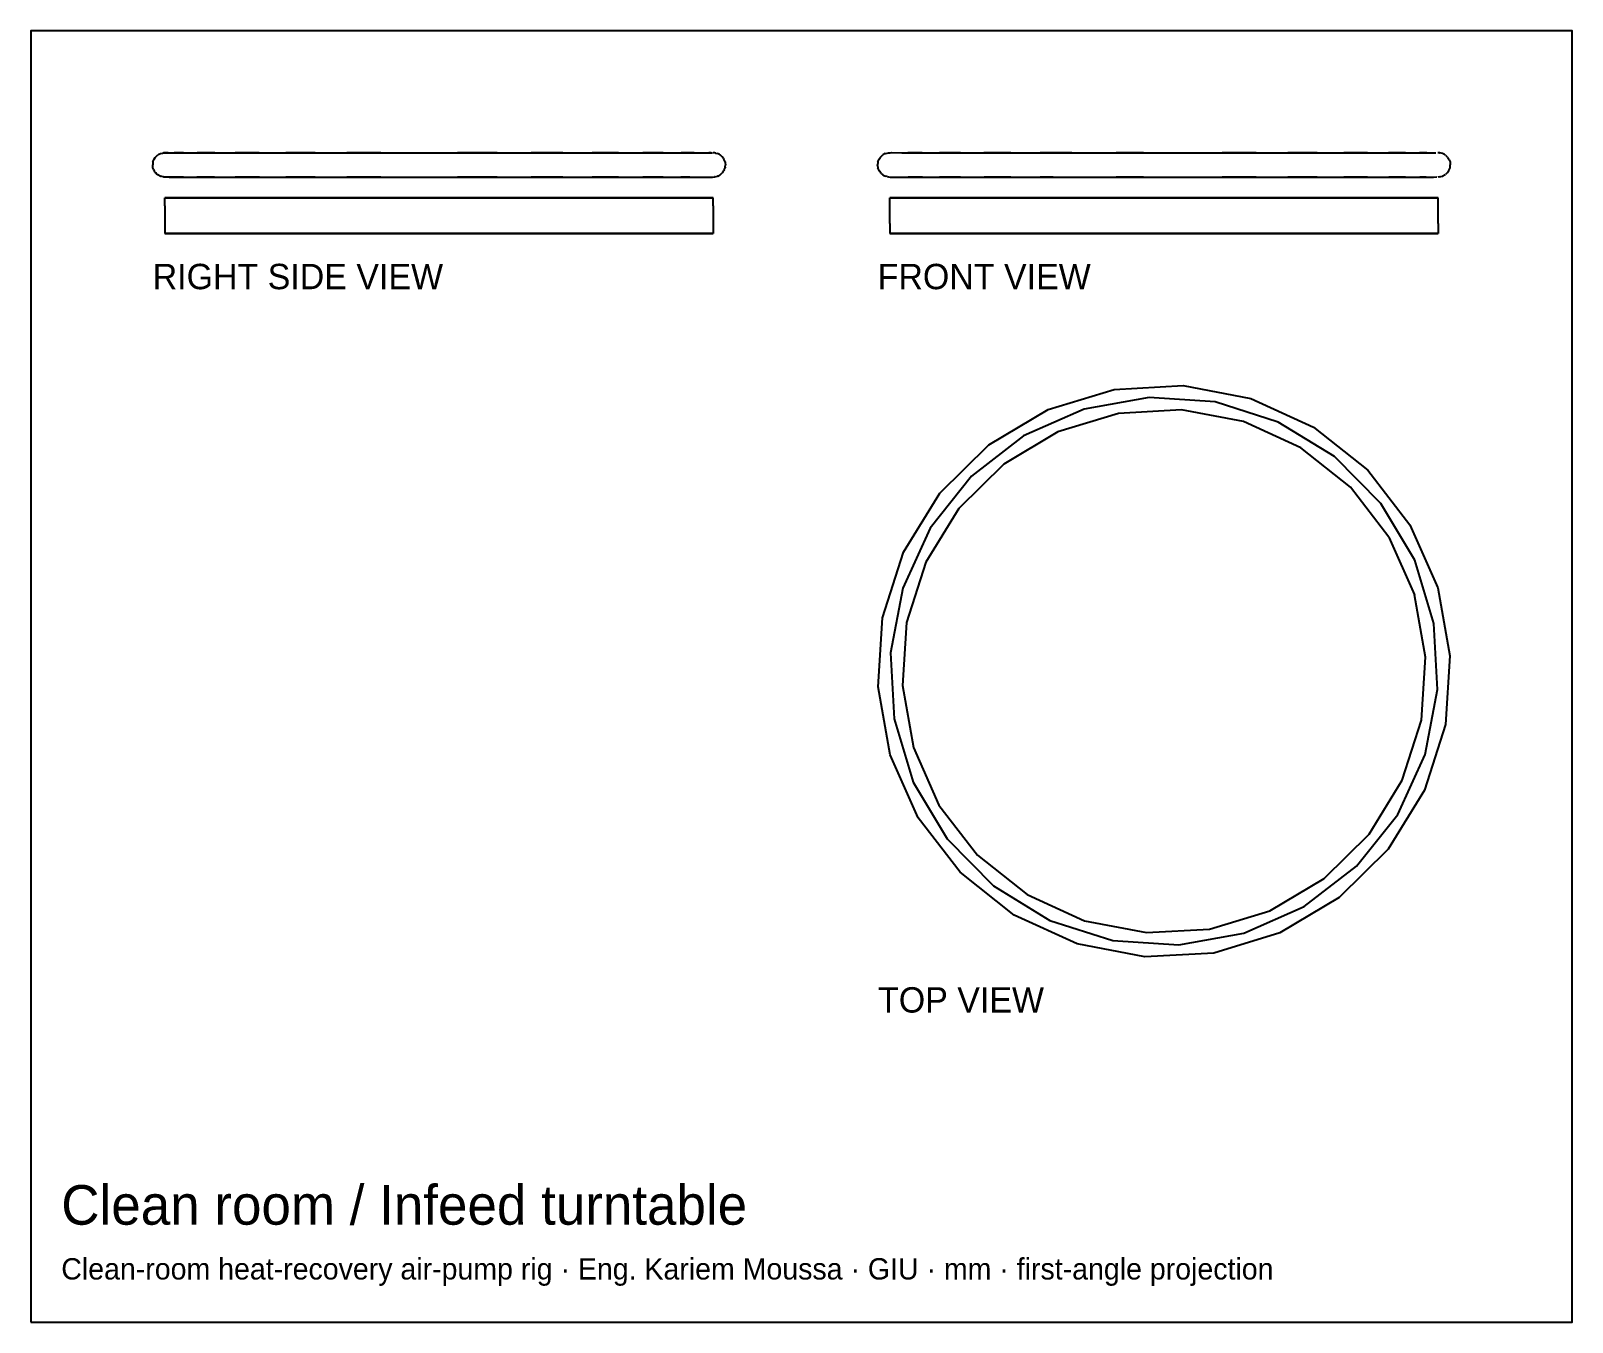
# Model space of a CAD drawing. Header units: millimetres. Extents: x 193 to 345, y 2 to 129.
import ezdxf

# ---------------------------------------------------------------- set-up
doc = ezdxf.new("R2010")
doc.units = ezdxf.units.MM
for name, color, linetype in [('BORDER', 7, 'Continuous'), ('HIDDEN', 8, 'Continuous'), ('TEXT', 5, 'Continuous'), ('VISIBLE', 7, 'Continuous')]:
    doc.layers.add(name, color=color, linetype=linetype)

msp = doc.modelspace()

# ---------------------------------------------------------------- linework, layer by layer
at = {"layer": 'BORDER'}
msp.add_lwpolyline([(193.4, 1.98), (345.2, 1.98), (345.2, 129.21), (193.4, 129.21)], close=True, dxfattribs=at)
at = {"layer": 'HIDDEN'}
for points in [[(207.07, 112.75), (206.6, 112.75)], [(209.05, 112.75), (207.07, 112.75)], [(212.45, 112.75), (209.05, 112.75)], [(217.08, 112.75), (212.45, 112.75)], [(222.67, 112.75), (217.08, 112.75)], [(228.9, 112.75), (222.67, 112.75)], [(235.4, 112.75), (228.9, 112.75)], [(241.79, 112.75), (235.4, 112.75)], [(247.71, 112.75), (241.79, 112.75)], [(252.81, 112.75), (247.71, 112.75)], [(256.79, 112.75), (252.81, 112.75)], [(259.43, 112.75), (256.79, 112.75)], [(260.56, 112.75), (259.43, 112.75)], [(260.6, 112.75), (260.56, 112.75)], [(278.06, 112.75), (278, 112.75)], [(279.27, 112.75), (278.06, 112.75)], [(281.98, 112.75), (279.27, 112.75)], [(286.03, 112.75), (281.98, 112.75)], [(291.18, 112.75), (286.03, 112.75)], [(297.13, 112.75), (291.18, 112.75)], [(303.54, 112.75), (297.13, 112.75)], [(310.03, 112.75), (303.54, 112.75)], [(316.23, 112.75), (310.03, 112.75)], [(321.78, 112.75), (316.23, 112.75)], [(326.36, 112.75), (321.78, 112.75)], [(329.69, 112.75), (326.36, 112.75)], [(331.59, 112.75), (329.69, 112.75)], [(332, 112.75), (331.59, 112.75)], [(207.07, 109.25), (206.6, 109.25)], [(209.05, 109.25), (207.07, 109.25)], [(212.45, 109.25), (209.05, 109.25)], [(217.08, 109.25), (212.45, 109.25)], [(222.67, 109.25), (217.08, 109.25)], [(228.9, 109.25), (222.67, 109.25)], [(235.4, 109.25), (228.9, 109.25)], [(241.79, 109.25), (235.4, 109.25)], [(247.71, 109.25), (241.79, 109.25)], [(252.81, 109.25), (247.71, 109.25)], [(256.79, 109.25), (252.81, 109.25)], [(259.43, 109.25), (256.79, 109.25)], [(260.56, 109.25), (259.43, 109.25)], [(260.6, 109.25), (260.56, 109.25)], [(278.06, 109.25), (278, 109.25)], [(279.27, 109.25), (278.06, 109.25)], [(281.98, 109.25), (279.27, 109.25)], [(286.03, 109.25), (281.98, 109.25)], [(291.18, 109.25), (286.03, 109.25)], [(297.13, 109.25), (291.18, 109.25)], [(303.54, 109.25), (297.13, 109.25)], [(310.03, 109.25), (303.54, 109.25)], [(316.23, 109.25), (310.03, 109.25)], [(321.78, 109.25), (316.23, 109.25)], [(326.36, 109.25), (321.78, 109.25)], [(329.69, 109.25), (326.36, 109.25)], [(331.59, 109.25), (329.69, 109.25)], [(332, 109.25), (331.59, 109.25)], [(303.54, 93.07), (297.13, 91.94)], [(303.54, 93.07), (297.13, 91.94)], [(310.03, 92.64), (303.54, 93.07)], [(310.03, 92.64), (303.54, 93.07)], [(316.23, 90.66), (310.03, 92.64)], [(316.23, 90.66), (310.03, 92.64)], [(297.13, 91.94), (291.18, 89.31)], [(297.13, 91.94), (291.18, 89.31)], [(321.78, 87.26), (316.23, 90.66)], [(321.78, 87.26), (316.23, 90.66)], [(291.18, 89.31), (286.03, 85.32)], [(291.18, 89.31), (286.03, 85.32)], [(326.36, 82.63), (321.78, 87.26)], [(326.36, 82.63), (321.78, 87.26)], [(286.03, 85.32), (281.98, 80.22)], [(286.03, 85.32), (281.98, 80.22)], [(329.69, 77.04), (326.36, 82.63)], [(329.69, 77.04), (326.36, 82.63)], [(281.98, 80.22), (279.27, 74.31)], [(281.98, 80.22), (279.27, 74.31)], [(331.59, 70.81), (329.69, 77.04)], [(331.59, 70.81), (329.69, 77.04)], [(279.27, 74.31), (278.06, 67.91)], [(279.27, 74.31), (278.06, 67.91)], [(331.94, 64.31), (331.59, 70.81)], [(331.94, 64.31), (331.59, 70.81)], [(278.06, 67.91), (278.41, 61.41)], [(278.06, 67.91), (278.41, 61.41)], [(330.73, 57.92), (331.94, 64.31)], [(330.73, 57.92), (331.94, 64.31)], [(278.41, 61.41), (280.31, 55.19)], [(278.41, 61.41), (280.31, 55.19)], [(328.02, 52), (330.73, 57.92)], [(328.02, 52), (330.73, 57.92)], [(280.31, 55.19), (283.64, 49.59)], [(280.31, 55.19), (283.64, 49.59)], [(323.97, 46.9), (328.02, 52)], [(323.97, 46.9), (328.02, 52)], [(283.64, 49.59), (288.22, 44.96)], [(283.64, 49.59), (288.22, 44.96)], [(318.82, 42.92), (323.97, 46.9)], [(318.82, 42.92), (323.97, 46.9)], [(288.22, 44.96), (293.77, 41.56)], [(288.22, 44.96), (293.77, 41.56)], [(312.87, 40.29), (318.82, 42.92)], [(312.87, 40.29), (318.82, 42.92)], [(293.77, 41.56), (299.97, 39.59)], [(293.77, 41.56), (299.97, 39.59)], [(299.97, 39.59), (306.46, 39.15)], [(299.97, 39.59), (306.46, 39.15)], [(306.46, 39.15), (312.87, 40.29)], [(306.46, 39.15), (312.87, 40.29)]]:
    msp.add_lwpolyline(points, dxfattribs=at)
at = {"layer": 'VISIBLE'}
for points in [[(205.7, 116.8), (205.87, 116.95)], [(205.87, 116.95), (205.92, 116.99)], [(206.02, 117.05), (205.92, 116.99)], [(206.02, 117.05), (206.17, 117.12)], [(206.17, 117.12), (206.37, 117.17)], [(206.37, 117.17), (206.46, 117.19)], [(206.66, 117.2), (206.46, 117.19)], [(206.46, 117.19), (206.87, 117.19)], [(206.86, 117.2), (206.66, 117.2)], [(206.74, 117.19), (207.01, 117.2)], [(206.91, 117.2), (206.86, 117.2)], [(207.01, 117.2), (207.37, 117.2)], [(207.37, 117.2), (208.91, 117.2)], [(207.87, 117.2), (207.52, 117.2)], [(208.43, 117.2), (207.87, 117.2)], [(208.91, 117.2), (210.1, 117.2)], [(210.58, 117.2), (209.77, 117.2)], [(210.1, 117.2), (212.24, 117.2)], [(211.52, 117.2), (210.58, 117.2)], [(212.24, 117.2), (214.1, 117.2)], [(214.63, 117.2), (213.53, 117.2)], [(214.1, 117.2), (216.82, 117.2)], [(215.9, 117.2), (214.63, 117.2)], [(216.82, 117.2), (219.28, 117.2)], [(219.78, 117.2), (218.51, 117.2)], [(219.28, 117.2), (222.37, 117.2)], [(221.41, 117.2), (219.78, 117.2)], [(222.37, 117.2), (225.28, 117.2)], [(225.73, 117.2), (224.51, 117.2)], [(225.28, 117.2), (228.57, 117.2)], [(227.87, 117.2), (225.73, 117.2)], [(228.57, 117.2), (231.78, 117.2)], [(231.78, 117.2), (235.06, 117.2)], [(235.06, 117.2), (238.37, 117.2)], [(238.63, 117.2), (235.42, 117.2)], [(238.37, 117.2), (241.47, 117.2)], [(239.33, 117.2), (238.63, 117.2)], [(241.47, 117.2), (244.69, 117.2)], [(244.83, 117.2), (242.69, 117.2)], [(244.69, 117.2), (247.42, 117.2)], [(245.79, 117.2), (244.83, 117.2)], [(247.42, 117.2), (250.37, 117.2)], [(250.38, 117.2), (248.69, 117.2)], [(250.37, 117.2), (252.57, 117.2)], [(251.29, 117.2), (250.38, 117.2)], [(252.57, 117.2), (255.04, 117.2)], [(254.96, 117.2), (253.67, 117.2)], [(255.69, 117.2), (254.96, 117.2)], [(255.04, 117.2), (256.62, 117.2)], [(256.62, 117.2), (258.46, 117.2)], [(258.29, 117.2), (257.44, 117.2)], [(258.73, 117.2), (258.29, 117.2)], [(258.46, 117.2), (259.33, 117.2)], [(259.33, 117.2), (260.53, 117.2)], [(259.76, 117.2), (260.19, 117.2)], [(260.39, 117.2), (260.19, 117.2)], [(260.53, 117.2), (260.54, 117.2)], [(260.74, 117.19), (260.59, 117.19)], [(260.83, 117.17), (260.74, 117.19)], [(260.83, 117.17), (261.03, 117.12)], [(261.18, 117.05), (261.03, 117.12)], [(261.28, 116.99), (261.18, 117.05)], [(261.43, 116.87), (261.28, 116.99)], [(277.1, 116.8), (277.28, 116.96)], [(277.28, 116.96), (277.32, 116.99)], [(277.54, 117.11), (277.32, 116.99)], [(277.54, 117.11), (277.57, 117.12)], [(277.57, 117.12), (277.75, 117.16)], [(277.75, 117.16), (277.86, 117.19)], [(277.86, 117.19), (278.04, 117.2)], [(278.04, 117.2), (278.21, 117.21)], [(278.21, 117.21), (279.17, 117.2)], [(279.17, 117.2), (279.92, 117.2)], [(280.45, 117.2), (279.78, 117.2)], [(279.92, 117.2), (281.81, 117.2)], [(281.2, 117.2), (280.45, 117.2)], [(281.81, 117.2), (283.31, 117.2)], [(283.85, 117.2), (282.88, 117.2)], [(283.31, 117.2), (285.79, 117.2)], [(284.95, 117.2), (283.85, 117.2)], [(285.79, 117.2), (287.96, 117.2)], [(288.48, 117.2), (287.27, 117.2)], [(287.96, 117.2), (290.89, 117.2)], [(289.93, 117.2), (288.48, 117.2)], [(290.89, 117.2), (293.6, 117.2)], [(294.07, 117.2), (292.79, 117.2)], [(293.6, 117.2), (296.81, 117.2)], [(295.92, 117.2), (294.07, 117.2)], [(296.81, 117.2), (299.89, 117.2)], [(299.28, 117.2), (300.3, 117.2)], [(299.89, 117.2), (303.2, 117.2)], [(302.98, 117.2), (300.3, 117.2)], [(303.2, 117.2), (306.48, 117.2)], [(306.48, 117.2), (309.7, 117.2)], [(309.7, 117.2), (312.99, 117.2)], [(313.19, 117.2), (310.72, 117.2)], [(312.99, 117.2), (315.93, 117.2)], [(314.08, 117.2), (313.19, 117.2)], [(315.93, 117.2), (319.03, 117.2)], [(319.11, 117.2), (317.21, 117.2)], [(319.03, 117.2), (321.52, 117.2)], [(320.07, 117.2), (319.11, 117.2)], [(321.52, 117.2), (324.24, 117.2)], [(324.21, 117.2), (322.72, 117.2)], [(325.04, 117.2), (324.21, 117.2)], [(324.24, 117.2), (326.15, 117.2)], [(326.15, 117.2), (328.32, 117.2)], [(328.19, 117.2), (327.11, 117.2)], [(328.78, 117.2), (328.19, 117.2)], [(328.32, 117.2), (329.55, 117.2)], [(329.55, 117.2), (331.02, 117.2)], [(330.83, 117.2), (330.16, 117.2)], [(330.88, 117.2), (330.83, 117.2)], [(331.02, 117.2), (331.53, 117.2)], [(331.53, 117.2), (331.78, 117.19)], [(332.14, 117.19), (331.96, 117.2)], [(332.14, 117.19), (332.16, 117.19)], [(332.43, 117.12), (332.16, 117.19)], [(332.6, 117.04), (332.43, 117.12)], [(332.68, 116.99), (332.6, 117.04)], [(332.72, 116.96), (332.68, 116.99)], [(332.72, 116.96), (332.9, 116.8)], [(205.43, 116.29), (205.4, 116.08)], [(205.4, 116.08), (205.4, 116)], [(205.42, 115.79), (205.4, 116)], [(205.43, 115.71), (205.42, 115.79)], [(205.43, 116.29), (205.5, 116.49)], [(205.5, 115.51), (205.43, 115.71)], [(205.5, 116.49), (205.54, 116.56)], [(205.5, 115.51), (205.54, 115.44)], [(205.54, 116.56), (205.66, 116.74)], [(205.66, 115.26), (205.54, 115.44)], [(205.66, 116.74), (205.7, 116.8)], [(261.5, 116.8), (261.43, 116.87)], [(261.62, 116.64), (261.5, 116.8)], [(261.54, 115.26), (261.66, 115.44)], [(261.62, 116.64), (261.66, 116.56)], [(261.74, 116.37), (261.66, 116.56)], [(261.7, 115.51), (261.66, 115.44)], [(261.7, 115.51), (261.77, 115.71)], [(261.77, 116.29), (261.74, 116.37)], [(261.77, 116.29), (261.78, 116.21)], [(261.78, 115.79), (261.77, 115.71)], [(261.78, 116.21), (261.8, 116)], [(261.78, 115.79), (261.8, 116)], [(276.82, 116.22), (276.8, 116)], [(276.8, 115.93), (276.8, 116)], [(276.8, 115.93), (276.83, 115.71)], [(276.83, 116.29), (276.82, 116.22)], [(276.83, 116.29), (276.91, 116.5)], [(276.91, 115.5), (276.83, 115.71)], [(276.91, 116.5), (276.94, 116.56)], [(276.94, 115.44), (276.91, 115.5)], [(276.94, 116.56), (277.07, 116.75)], [(276.97, 115.38), (276.94, 115.44)], [(277.1, 115.2), (276.97, 115.38)], [(277.07, 116.75), (277.1, 116.8)], [(332.93, 116.75), (332.9, 116.8)], [(332.93, 116.75), (333.06, 116.56)], [(332.93, 115.25), (333.06, 115.44)], [(333.09, 116.5), (333.06, 116.56)], [(333.06, 115.44), (333.15, 115.65)], [(333.09, 116.5), (333.17, 116.29)], [(333.15, 115.65), (333.17, 115.71)], [(333.17, 116.29), (333.2, 116.07)], [(333.17, 115.71), (333.2, 115.93)], [(333.2, 116.07), (333.2, 116)], [(333.2, 115.93), (333.2, 116)], [(205.66, 115.26), (205.7, 115.2)], [(205.77, 115.13), (205.7, 115.2)], [(205.92, 115.01), (205.77, 115.13)], [(206.13, 114.9), (205.92, 115.01)], [(206.13, 114.9), (206.17, 114.88)], [(206.44, 114.81), (206.17, 114.88)], [(206.46, 114.81), (206.44, 114.81)], [(206.46, 114.81), (206.87, 114.81)], [(206.66, 114.79), (206.46, 114.81)], [(206.67, 114.79), (206.66, 114.79)], [(207.87, 114.8), (206.67, 114.79)], [(206.74, 114.81), (207.01, 114.8)], [(207.01, 114.8), (207.48, 114.8)], [(207.48, 114.8), (208.91, 114.8)], [(208.45, 114.8), (207.87, 114.8)], [(208.91, 114.8), (210.05, 114.8)], [(210.58, 114.8), (209.75, 114.8)], [(210.05, 114.8), (212.24, 114.8)], [(211.5, 114.8), (210.58, 114.8)], [(212.24, 114.8), (214.12, 114.8)], [(214.63, 114.8), (213.53, 114.8)], [(214.12, 114.8), (216.82, 114.8)], [(215.91, 114.8), (214.63, 114.8)], [(216.82, 114.8), (219.29, 114.8)], [(219.78, 114.8), (218.51, 114.8)], [(219.29, 114.8), (222.37, 114.8)], [(221.41, 114.8), (219.78, 114.8)], [(222.37, 114.8), (225.29, 114.8)], [(225.73, 114.8), (224.51, 114.8)], [(225.29, 114.8), (228.57, 114.8)], [(227.87, 114.8), (225.73, 114.8)], [(228.57, 114.8), (231.78, 114.8)], [(231.78, 114.8), (235.06, 114.8)], [(235.06, 114.8), (238.37, 114.8)], [(238.63, 114.8), (235.42, 114.8)], [(238.37, 114.8), (241.47, 114.8)], [(239.33, 114.8), (238.63, 114.8)], [(241.47, 114.8), (244.69, 114.8)], [(244.83, 114.8), (242.69, 114.8)], [(244.69, 114.8), (247.42, 114.8)], [(245.79, 114.8), (244.83, 114.8)], [(247.42, 114.8), (250.35, 114.8)], [(250.38, 114.8), (248.69, 114.8)], [(250.35, 114.8), (252.57, 114.8)], [(251.29, 114.8), (250.38, 114.8)], [(252.57, 114.8), (255.07, 114.8)], [(254.96, 114.8), (253.67, 114.8)], [(255.69, 114.8), (254.96, 114.8)], [(255.07, 114.8), (256.62, 114.8)], [(256.62, 114.8), (258.53, 114.8)], [(258.29, 114.8), (257.43, 114.8)], [(258.29, 114.8), (258.75, 114.8)], [(258.53, 114.8), (259.33, 114.8)], [(259.33, 114.8), (260.53, 114.79)], [(260.53, 114.79), (260.54, 114.79)], [(260.54, 114.79), (260.74, 114.81)], [(260.76, 114.81), (260.74, 114.81)], [(260.76, 114.81), (261.03, 114.88)], [(261.07, 114.9), (261.03, 114.88)], [(261.07, 114.9), (261.28, 115.01)], [(261.33, 115.05), (261.28, 115.01)], [(261.33, 115.05), (261.5, 115.2)], [(261.54, 115.26), (261.5, 115.2)], [(277.16, 115.15), (277.1, 115.2)], [(277.16, 115.15), (277.32, 115.01)], [(277.4, 114.96), (277.32, 115.01)], [(277.4, 114.96), (277.57, 114.88)], [(277.75, 114.84), (277.57, 114.88)], [(277.75, 114.84), (277.86, 114.81)], [(277.86, 114.81), (278.04, 114.8)], [(278.04, 114.8), (278.21, 114.79)], [(278.21, 114.79), (279.17, 114.8)], [(279.17, 114.8), (280, 114.8)], [(280.45, 114.8), (279.81, 114.8)], [(280, 114.8), (281.81, 114.8)], [(281.22, 114.8), (280.45, 114.8)], [(281.81, 114.8), (283.35, 114.8)], [(283.85, 114.8), (282.89, 114.8)], [(283.35, 114.8), (285.79, 114.8)], [(284.96, 114.8), (283.85, 114.8)], [(285.79, 114.8), (287.98, 114.8)], [(288.48, 114.8), (287.28, 114.8)], [(287.98, 114.8), (290.89, 114.8)], [(289.93, 114.8), (288.48, 114.8)], [(290.89, 114.8), (293.6, 114.8)], [(294.07, 114.8), (292.79, 114.8)], [(293.6, 114.8), (296.81, 114.8)], [(294.07, 114.8), (295.92, 114.8)], [(296.81, 114.8), (299.89, 114.8)], [(299.28, 114.8), (300.3, 114.8)], [(299.89, 114.8), (303.2, 114.8)], [(302.98, 114.8), (300.3, 114.8)], [(303.2, 114.8), (306.48, 114.8)], [(306.48, 114.8), (309.7, 114.8)], [(309.7, 114.8), (312.99, 114.8)], [(313.19, 114.8), (310.72, 114.8)], [(312.99, 114.8), (315.93, 114.8)], [(314.08, 114.8), (313.19, 114.8)], [(315.93, 114.8), (319.02, 114.8)], [(319.11, 114.8), (317.21, 114.8)], [(319.02, 114.8), (321.52, 114.8)], [(320.07, 114.8), (319.11, 114.8)], [(321.52, 114.8), (324.26, 114.8)], [(324.21, 114.8), (322.72, 114.8)], [(325.05, 114.8), (324.21, 114.8)], [(324.26, 114.8), (326.15, 114.8)], [(326.15, 114.8), (328.37, 114.8)], [(328.19, 114.8), (327.13, 114.8)], [(328.8, 114.8), (328.19, 114.8)], [(328.37, 114.8), (329.55, 114.8)], [(329.55, 114.8), (331.13, 114.8)], [(330.83, 114.8), (330.19, 114.8)], [(330.83, 114.8), (330.9, 114.8)], [(331.13, 114.8), (331.53, 114.8)], [(331.53, 114.8), (331.86, 114.81)], [(331.86, 114.81), (331.86, 114.81)], [(332.14, 114.81), (331.96, 114.8)], [(332.14, 114.81), (332.25, 114.84)], [(332.25, 114.84), (332.43, 114.88)], [(332.43, 114.88), (332.46, 114.89)], [(332.68, 115.01), (332.46, 114.89)], [(332.68, 115.01), (332.72, 115.04)], [(332.9, 115.2), (332.72, 115.04)], [(332.9, 115.2), (332.93, 115.25)], [(206.6, 112.75), (206.64, 112.75)], [(206.6, 111.96), (206.6, 112.75)], [(206.64, 112.75), (207.77, 112.75)], [(207.77, 112.75), (210.41, 112.75)], [(210.41, 112.75), (214.39, 112.75)], [(214.39, 112.75), (219.49, 112.75)], [(219.49, 112.75), (225.41, 112.75)], [(225.41, 112.75), (231.8, 112.75)], [(231.8, 112.75), (238.3, 112.75)], [(238.3, 112.75), (244.53, 112.75)], [(244.53, 112.75), (250.12, 112.75)], [(250.12, 112.75), (254.75, 112.75)], [(254.75, 112.75), (258.15, 112.75)], [(258.15, 112.75), (260.13, 112.75)], [(260.13, 112.75), (260.6, 112.75)], [(260.6, 111.96), (260.6, 112.75)], [(278, 112.75), (278.41, 112.75)], [(278, 110.22), (278, 112.75)], [(278.41, 112.75), (280.31, 112.75)], [(280.31, 112.75), (283.64, 112.75)], [(283.64, 112.75), (288.22, 112.75)], [(288.22, 112.75), (293.77, 112.75)], [(293.77, 112.75), (299.97, 112.75)], [(299.97, 112.75), (306.46, 112.75)], [(306.46, 112.75), (312.87, 112.75)], [(312.87, 112.75), (318.82, 112.75)], [(318.82, 112.75), (323.97, 112.75)], [(323.97, 112.75), (328.02, 112.75)], [(328.02, 112.75), (330.73, 112.75)], [(330.73, 112.75), (331.94, 112.75)], [(331.94, 112.75), (332, 112.75)], [(332, 110.22), (332, 112.75)], [(206.6, 111.96), (206.6, 109.25)], [(260.6, 111.96), (260.6, 109.25)], [(278, 110.22), (278, 109.25)], [(332, 110.22), (332, 109.25)], [(206.6, 109.25), (206.64, 109.25)], [(206.64, 109.25), (207.77, 109.25)], [(207.77, 109.25), (210.41, 109.25)], [(210.41, 109.25), (214.39, 109.25)], [(214.39, 109.25), (219.49, 109.25)], [(219.49, 109.25), (225.41, 109.25)], [(225.41, 109.25), (231.8, 109.25)], [(231.8, 109.25), (238.3, 109.25)], [(238.3, 109.25), (244.53, 109.25)], [(244.53, 109.25), (250.12, 109.25)], [(250.12, 109.25), (254.75, 109.25)], [(254.75, 109.25), (258.15, 109.25)], [(258.15, 109.25), (260.13, 109.25)], [(260.13, 109.25), (260.6, 109.25)], [(278, 109.25), (278.41, 109.25)], [(278.41, 109.25), (280.31, 109.25)], [(280.31, 109.25), (283.64, 109.25)], [(283.64, 109.25), (288.22, 109.25)], [(288.22, 109.25), (293.77, 109.25)], [(293.77, 109.25), (299.97, 109.25)], [(299.97, 109.25), (306.46, 109.25)], [(306.46, 109.25), (312.87, 109.25)], [(312.87, 109.25), (318.82, 109.25)], [(318.82, 109.25), (323.97, 109.25)], [(323.97, 109.25), (328.02, 109.25)], [(328.02, 109.25), (330.73, 109.25)], [(330.73, 109.25), (331.94, 109.25)], [(331.94, 109.25), (332, 109.25)], [(300.09, 93.88), (306.88, 94.25)], [(306.88, 94.25), (313.56, 92.98)], [(293.59, 91.9), (300.09, 93.88)], [(313.56, 92.98), (319.74, 90.15)], [(287.75, 88.42), (293.59, 91.9)], [(300.51, 91.52), (294.56, 89.71)], [(306.72, 91.86), (300.51, 91.52)], [(312.83, 90.7), (306.72, 91.86)], [(294.56, 89.71), (289.22, 86.52)], [(318.48, 88.11), (312.83, 90.7)], [(319.74, 90.15), (325.06, 85.93)], [(282.91, 83.64), (287.75, 88.42)], [(323.36, 84.24), (318.48, 88.11)], [(289.22, 86.52), (284.79, 82.15)], [(325.06, 85.93), (329.22, 80.55)], [(279.36, 77.85), (282.91, 83.64)], [(327.16, 79.32), (323.36, 84.24)], [(284.79, 82.15), (281.54, 76.85)], [(329.22, 80.55), (331.98, 74.33)], [(327.16, 79.32), (329.68, 73.63)], [(277.29, 71.37), (279.36, 77.85)], [(281.54, 76.85), (279.65, 70.92)], [(330.76, 67.51), (329.68, 73.63)], [(331.98, 74.33), (333.16, 67.64)], [(276.84, 64.59), (277.29, 71.37)], [(279.65, 70.92), (279.24, 64.72)], [(330.35, 61.3), (330.76, 67.51)], [(333.16, 67.64), (332.71, 60.86)], [(278.02, 57.89), (276.84, 64.59)], [(279.24, 64.72), (280.32, 58.59)], [(328.46, 55.38), (330.35, 61.3)], [(332.71, 60.86), (330.64, 54.38)], [(280.78, 51.67), (278.02, 57.89)], [(280.32, 58.59), (282.84, 52.9)], [(325.21, 50.07), (328.46, 55.38)], [(330.64, 54.38), (327.09, 48.58)], [(284.94, 46.3), (280.78, 51.67)], [(282.84, 52.9), (286.64, 47.98)], [(320.78, 45.7), (325.21, 50.07)], [(327.09, 48.58), (322.25, 43.81)], [(286.64, 47.98), (291.52, 44.12)], [(290.26, 42.07), (284.94, 46.3)], [(315.44, 42.52), (320.78, 45.7)], [(291.52, 44.12), (297.17, 41.53)], [(309.49, 40.71), (315.44, 42.52)], [(322.25, 43.81), (316.41, 40.33)], [(296.44, 39.24), (290.26, 42.07)], [(297.17, 41.53), (303.28, 40.37)], [(303.28, 40.37), (309.49, 40.71)], [(316.41, 40.33), (309.91, 38.34)], [(303.12, 37.98), (296.44, 39.24)], [(309.91, 38.34), (303.12, 37.98)]]:
    msp.add_lwpolyline(points, dxfattribs=at)

# ---------------------------------------------------------------- texts
at = {"layer": 'TEXT'}
for s, height, p in [('RIGHT SIDE VIEW', 2.5, (205.4, 103.75)), ('FRONT VIEW', 2.5, (276.8, 103.75)), ('TOP VIEW', 2.5, (276.84, 32.48)), ('Clean room / Infeed turntable', 3.9, (196.4, 11.58)), ('Clean-room heat-recovery air-pump rig · Eng. Kariem Moussa · GIU · mm · first-angle projection', 2.1, (196.4, 6.18))]:
    msp.add_text(s, height=height, dxfattribs=at).set_placement(p)

doc.saveas('drawing.dxf')
